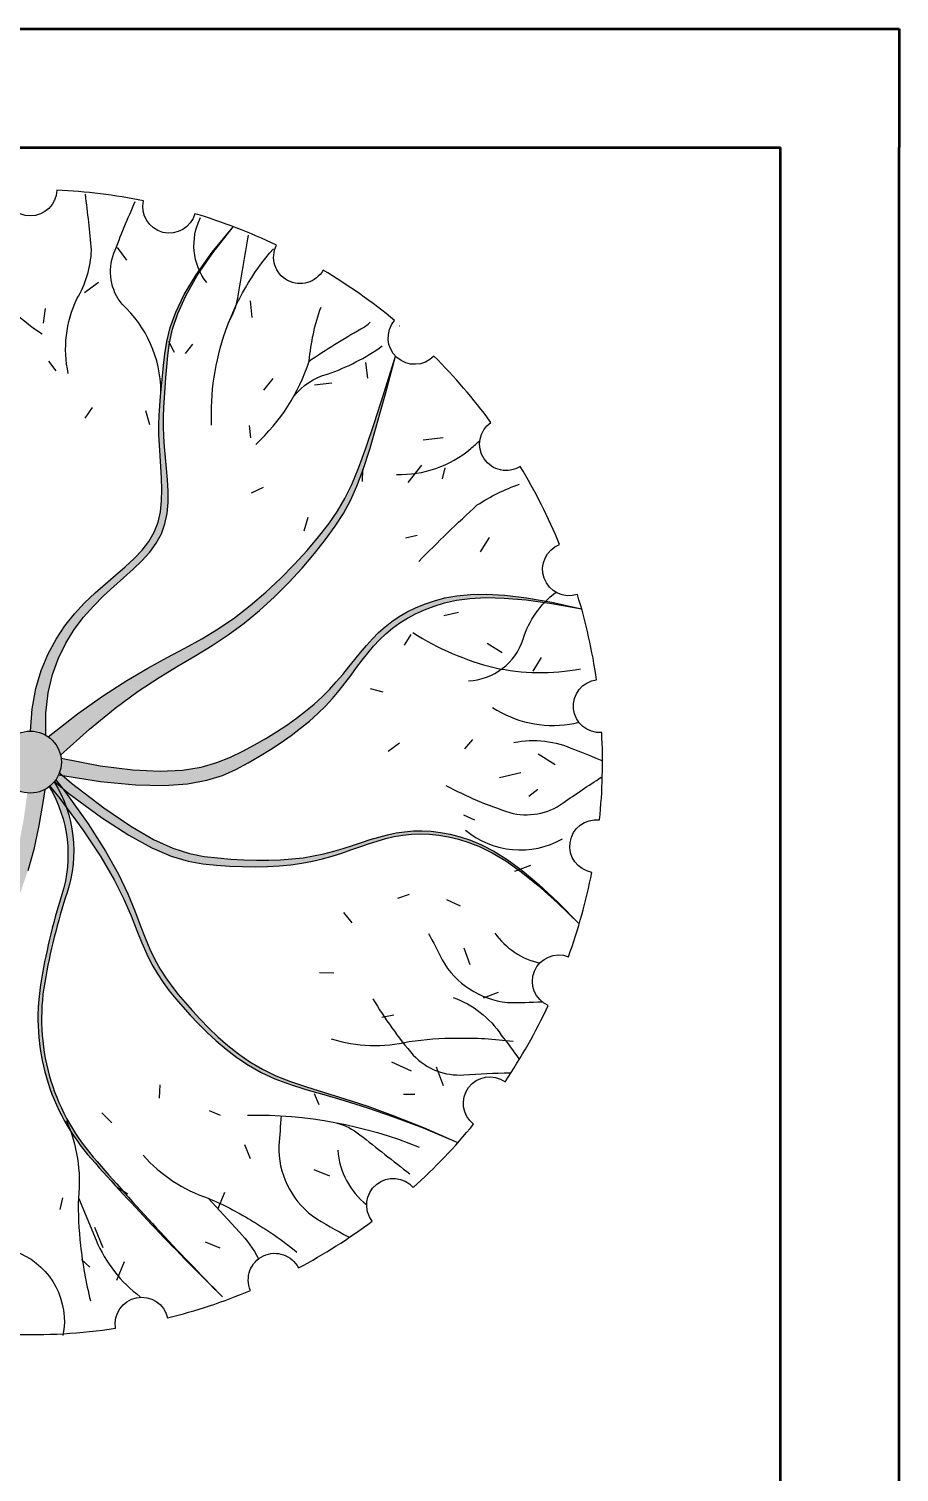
# Model space of a CAD drawing. Header units: millimetres. Extents: x 44692 to 659456, y -26273 to 96111.
# Drawn here: x 278531 to 280366, y 33464 to 36504 of the extents above; entities that cross this region are included whole.
import ezdxf

# ---------------------------------------------------------------- set-up
doc = ezdxf.new("R2010")
doc.units = ezdxf.units.MM
doc.header["$LTSCALE"] = 100
doc.layers.add('Paredes', color=7, linetype='Continuous', lineweight=50)
doc.layers.add('Tree', color=7, linetype='Continuous')

msp = doc.modelspace()

# ---------------------------------------------------------------- hatches: boundary and pattern name
at = {"layer": 'Tree', "true_color": 0x58ba48}
h = msp.add_hatch(color=85, dxfattribs=at)
h.dxf.hatch_style = 1
h.paths.add_polyline_path([(278571.4831902851, 35105.26950295296), (278580.5152488741, 35143.74504376404), (278593.0759897936, 35178.57931501931), (278608.5743445165, 35210.09318916866), (278626.4192445154, 35238.60753866212), (278646.0196212633, 35264.44323594968), (278666.7844062326, 35287.92115348129), (278688.1347756034, 35309.38294720245), (278709.5408843832, 35329.25340704102), (278730.4851322868, 35347.9781064206), (278750.4499190288, 35366.00261876465), (278768.9176443237, 35383.77251749668), (278785.3707078862, 35401.73337604017), (278799.2915094311, 35420.33076781865), (278810.1624486733, 35440.0102662555), (278817.6442099137, 35461.08836994528), (278822.1106158007, 35483.36527816585), (278824.1137735685, 35506.51211536619), (278824.2057904518, 35530.20000599514), (278822.9387736861, 35554.10007450159), (278820.8648305056, 35577.88344533444), (278818.5360681449, 35601.22124294261), (278816.5045938388, 35623.7845917749), (278815.2136860238, 35645.35203128187), (278814.6713079435, 35666.13176092054), (278814.7765940434, 35686.43939514947), (278815.4286787684, 35706.59054842735), (278816.5266965644, 35726.90083521269), (278817.9697818764, 35747.68586996423), (278819.6570691498, 35769.26126714048), (278821.4876928299, 35791.94264120012), (278823.6196067415, 35816.11640893857), (278827.2460422265, 35842.45219649871), (278833.8190500056, 35871.69043236036), (278844.7906807999, 35904.57154500315), (278861.6129853306, 35941.83596290689), (278885.7380143185, 35984.22411455127), (278918.6178184849, 36032.47642841598), (278961.7044485508, 36087.33333298084), (278917.3547013088, 36033.49247871157), (278883.3624997268, 35986.01724783336), (278858.2589792812, 35944.2011542242), (278840.575275448, 35907.33771176203), (278828.8425237032, 35874.7204343249), (278821.5918595229, 35845.64283579079), (278817.3544183834, 35819.39843003781), (278814.6613357607, 35795.28073094384), (278812.3041419085, 35772.64802122013), (278810.1159461915, 35751.11765891107), (278808.1902527518, 35730.37177089402), (278806.6205657314, 35710.09248404657), (278805.5003892723, 35689.96192524617), (278804.9232275165, 35669.66222137026), (278804.9825846067, 35648.8754992965), (278805.7719646844, 35627.28388590224), (278807.2785685661, 35604.67942299932), (278809.0643837641, 35581.2938121369), (278810.5850944643, 35557.46866979828), (278811.2963848537, 35533.54561246691), (278810.6539391181, 35509.86625662616), (278808.1134414439, 35486.77221875941), (278803.1305760178, 35464.60511535014), (278795.1610270258, 35443.70656288164), (278783.8357156872, 35424.28499492693), (278769.4865113535, 35406.01611341753), (278752.6205204089, 35388.44243737431), (278733.7448492377, 35371.1064858184), (278713.366604224, 35353.55077777074), (278691.9928917522, 35335.31783225234), (278670.1308182068, 35315.95016828424), (278648.2874899717, 35294.99030488745), (278626.9675282722, 35271.99973910687), (278606.6656136964, 35246.61588008393), (278587.873941673, 35218.49511498346), (278571.0847076312, 35187.29383097064), (278556.790107, 35152.66841521062), (278545.4823352085, 35114.27525486842), (278537.6535876851, 35071.77073710924), (278533.7960598593, 35024.8112490981, -0.1312463325135342), (278566.3693942078, 35016.11112286343), (278566.570882554, 35062.83182013608)])
h = msp.add_hatch(color=85, dxfattribs=at)
h.dxf.hatch_style = 1
edge = h.paths.add_edge_path()
edge.add_line((278658.2659378964, 35028.72572393145), (278712.5628567062, 35072.94925124153))
edge.add_line((278712.5628567062, 35072.94925124153), (278761.2362030124, 35108.7083231463))
edge.add_line((278761.2362030123, 35108.7083231463), (278805.1703945438, 35137.91282092488))
edge.add_line((278805.1703945438, 35137.91282092488), (278845.2498490306, 35162.47262585642))
edge.add_line((278845.2498490306, 35162.47262585642), (278882.3589842023, 35184.29761922004))
edge.add_line((278882.3589842023, 35184.29761922004), (278917.3822177877, 35205.29768229505))
edge.add_line((278917.3822177877, 35205.29768229506), (278951.2039675165, 35227.38269636037))
edge.add_line((278951.2039675165, 35227.38269636037), (278984.4977477045, 35252.04120536603))
edge.add_line((278984.4977477045, 35252.04120536603), (279017.0934590074, 35279.07640394474))
edge.add_line((279017.0934590074, 35279.07640394475), (279048.6100986665, 35307.8701494004))
edge.add_line((279048.6100986664, 35307.8701494004), (279078.6666639242, 35337.80429903645))
edge.add_line((279078.6666639242, 35337.80429903645), (279106.8821520217, 35368.26071015662))
edge.add_line((279106.8821520217, 35368.26071015661), (279132.8755602015, 35398.62124006452))
edge.add_line((279132.8755602015, 35398.62124006452), (279156.2658857043, 35428.26774606382))
edge.add_line((279156.2658857043, 35428.26774606382), (279176.6721257727, 35456.58208545815))
edge.add_line((279176.6721257727, 35456.58208545815), (279193.9685575412, 35483.53840124037))
edge.add_line((279193.9685575412, 35483.53840124037), (279209.0505777166, 35511.47997916143))
edge.add_line((279209.0505777166, 35511.47997916144), (279223.0688628997, 35543.34239066098))
edge.add_line((279223.0688628997, 35543.34239066098), (279237.1740896907, 35582.06120717923))
edge.add_line((279237.1740896908, 35582.06120717922), (279252.5169346897, 35630.57200015605))
edge.add_line((279252.5169346897, 35630.57200015605), (279270.2480744973, 35691.81034103148))
edge.add_line((279270.2480744973, 35691.81034103148), (279291.5181857134, 35768.7118012455))
edge.add_line((279291.5181857134, 35768.7118012455), (279303.9292059503, 35814.3691702639))
edge.add_line((279303.9292059503, 35814.3691702639), (279288.3115872494, 35769.64181150767))
edge.add_line((279288.3115872494, 35769.64181150767), (279264.4595721353, 35693.50158830599))
edge.add_line((279264.4595721353, 35693.50158830598), (279244.6728563379, 35632.89619588912))
edge.add_line((279244.6728563379, 35632.89619588912), (279227.7023965974, 35584.93054751347))
edge.add_line((279227.7023965974, 35584.93054751347), (279212.2991496546, 35546.70955643497))
edge.add_line((279212.2991496546, 35546.70955643497), (279197.2140722506, 35515.33813591))
edge.add_line((279197.2140722506, 35515.33813591), (279181.1981211256, 35487.92119919474))
edge.add_line((279181.1981211256, 35487.92119919474), (279163.0022530201, 35461.56365954541))
edge.add_line((279163.0022530201, 35461.56365954541), (279141.6525380304, 35433.95376785925))
edge.add_line((279141.6525380304, 35433.95376785925), (279117.2754996745, 35405.11312559704))
edge.add_line((279117.2754996746, 35405.11312559704), (279090.2727748252, 35375.6466718609))
edge.add_line((279090.2727748252, 35375.6466718609), (279061.0460003553, 35346.15934575282))
edge.add_line((279061.0460003553, 35346.15934575282), (279029.9968131381, 35317.25608637464))
edge.add_line((279029.9968131382, 35317.25608637463), (278997.5268500471, 35289.54183282835))
edge.add_line((278997.526850047, 35289.54183282835), (278964.0377479544, 35263.62152421606))
edge.add_line((278964.0377479544, 35263.62152421606), (278929.9311437338, 35240.10009963946))
edge.add_line((278929.9311437338, 35240.10009963946), (278895.4089761445, 35219.18009964105))
edge.add_line((278895.4089761445, 35219.18009964105), (278859.8743914885, 35199.45447052487))
edge.add_line((278859.8743914885, 35199.45447052487), (278822.5308379553, 35179.11376003507))
edge.add_line((278822.5308379554, 35179.11376003507), (278782.5817637338, 35157.98838246394))
edge.add_line((278782.5817637337, 35157.98838246394), (278736.3630104425, 35132.21689248266))
edge.add_line((278736.3630104425, 35132.21689248266), (278688.9910529612, 35100.49304843061))
edge.add_line((278688.9910529612, 35100.49304843062), (278634.5070728305, 35061.93814735311))
edge.add_line((278634.5070728305, 35061.9381473531), (278571.4512825952, 35012.8669441598))
edge.add_arc((278533.7960598583, 34959.48378852868), 65.32746056987862, 12.953729119572586, 54.801756644549926, ccw=False)
edge.add_line((278597.461028853, 34974.12785993693), (278658.2659378964, 35028.72572393145))
h = msp.add_hatch(color=85, dxfattribs=at)
h.dxf.hatch_style = 1
h.paths.add_polyline_path([(278815.9291189121, 34910.14434938136), (278865.3070113815, 34913.62589823896), (278905.6508223415, 34921.03988735421), (278938.9898345916, 34931.46400245168), (278967.3533309296, 34943.97592925579), (278992.7705941545, 34957.65335349109), (279016.9237643906, 34971.72863098755), (279040.1064110619, 34986.05279799539), (279062.2649609184, 35000.63156087056), (279083.34584071, 35015.47062596845), (279103.2954771856, 35030.57569964484), (279122.0602970953, 35045.95248825553), (279139.5867271888, 35061.60669815596), (279155.8211942157, 35077.54403570204), (279170.7582860924, 35093.7459293438), (279184.5852354041, 35110.09669590904), (279197.5374359023, 35126.45637432014), (279209.8502813387, 35142.68500349938), (279221.7591654652, 35158.64262236911), (279233.4994820331, 35174.18926985157), (279245.3066247943, 35189.18498486909), (279257.4159875012, 35203.48980634399), (279270.0468620451, 35216.98710522928), (279283.3541328809, 35229.65358060019), (279297.4765826037, 35241.48926356277), (279312.5529938086, 35252.49418522292), (279328.722149091, 35262.66837668668), (279346.1228310455, 35272.01186906003), (279364.8938222678, 35280.52469344888), (279385.1739053522, 35288.20688095943), (279407.2534371361, 35294.98593942627), (279432.0290714215, 35300.49928360032), (279460.5490362528, 35304.31180496103), (279493.8615596734, 35305.98839498823), (279533.0148697274, 35305.09394516138), (279579.0571944588, 35301.19334696022), (279633.0367619115, 35293.85149186443), (279696.0018001308, 35282.63327135326), (279633.4735365752, 35296.07428195939), (279579.7878309755, 35305.32314961391), (279533.9125216167, 35310.85183157515), (279494.8154467852, 35313.1322851009), (279461.4644447666, 35312.63646744925), (279432.8273538481, 35309.83633587814), (279407.8720123156, 35305.20384764543), (279385.5662584555, 35299.21096000923), (279365.0268413989, 35292.2517846382), (279345.9661536574, 35284.40905084445), (279328.2454985876, 35275.68764235088), (279311.7261795456, 35266.09244288049), (279296.2694998883, 35255.62833615609), (279281.7367629719, 35244.30020590058), (279267.9892721531, 35232.11293583686), (279254.8883307882, 35219.07140968789), (279242.2799767486, 35205.20439879861), (279229.9491859655, 35190.63622500311), (279217.6656688844, 35175.51509775737), (279205.1991359516, 35159.98922651753), (279192.3192976126, 35144.2068207396), (279178.7958643131, 35128.31608987972), (279164.3985464997, 35112.46524339404), (279148.8970546176, 35096.80249073856), (279132.1083702987, 35081.45007312595), (279114.0385599202, 35066.42635879471), (279094.7409610435, 35051.72374773995), (279074.2689112322, 35037.33463995674), (279052.6757480478, 35023.25143544027), (279030.0148090533, 35009.46653418549), (279006.3394318111, 34995.97233618754), (278981.7029538838, 34982.76124144147), (278955.8505684949, 34969.98394645988), (278927.2948915107, 34958.42433382575), (278894.2403944582, 34949.02458263941), (278854.8915488659, 34942.7268720014), (278807.4528262608, 34940.47338101202), (278750.1286981705, 34943.2062887717), (278681.1236361224, 34951.867774381), (278598.6421116443, 34967.40001694014, -0.07718661819948483), (278597.988761039, 34947.36049608719, -0.05978409001853382), (278593.2981244624, 34932.51748710866), (278681.9539582513, 34918.66782954075), (278755.487862135, 34911.51755505679)])
h = msp.add_hatch(color=85, dxfattribs=at)
h.dxf.hatch_style = 1
h.paths.add_polyline_path([(278599.1235204281, 34959.48378852935, 1), (278468.4685992906, 34959.48378852935, 1)])
h = msp.add_hatch(color=85, dxfattribs=at)
h.dxf.hatch_style = 1
h.paths.add_polyline_path([(278584.3050873825, 34918.05293959963, -0.05731343900243163), (278573.5813677921, 34907.66867126559, -0.2139104709436435), (278600.1815747268, 34680.17382856618, 0.03661123417253988), (278555.3611124857, 34490.36002148227, 0.2251205961474487), (278662.5033834357, 34123.52408404743, 0.01667163741548493), (278938.729535581, 33833.11056381815, -0.01667163741549128), (278666.331950016, 34127.11814065803, -0.2251205961477926), (278564.0049832244, 34495.32631966248, -0.03661123417235602), (278611.3084479352, 34684.53661912101, 0.2201042727965031)])
h = msp.add_hatch(color=85, dxfattribs=at)
h.dxf.hatch_style = 1
h.paths.add_polyline_path([(278607.6026440192, 34896.14201689063), (278587.3160798738, 34922.02334856914, -0.06993564014039863), (278574.9155246182, 34908.72094067474), (278595.8961776341, 34882.81988132971), (278644.7347494919, 34816.7136670953), (278682.2662914303, 34760.03358738023), (278710.4453194516, 34711.64808373238), (278731.2263495583, 34670.42559769988), (278746.5638977526, 34635.23457083126), (278758.4124800369, 34604.94344467434), (278768.7266124131, 34578.42066077742), (278779.1493397403, 34554.65275172128), (278790.0778222998, 34533.09861421591), (278801.5977492304, 34513.33523600418), (278813.7948096705, 34494.93960482829), (278826.7546927584, 34477.48870843122), (278840.5630876321, 34460.5595345554), (278855.3056834302, 34443.72907094368), (278871.0681692913, 34426.57430533829), (278887.9461422761, 34408.79996691583), (278906.0748311402, 34390.621750588), (278925.5993725611, 34372.38309269966), (278946.6649032163, 34354.42742959623), (278969.4165597841, 34337.09819762298), (278993.9994789429, 34320.73883312516), (279020.5587973704, 34305.6927724479), (279049.2396517439, 34292.30345193657), (279080.3055916406, 34280.66607609062), (279114.4938182331, 34269.88292202683), (279152.659945592, 34258.80803501598), (279195.6595877887, 34246.29546032937), (279244.3483588938, 34231.19924323757), (279299.5818729789, 34212.37342901178), (279362.2157441152, 34188.67206292288), (279433.1055863734, 34158.94919024186), (279362.701111383, 34189.80415413948), (279300.4550616337, 34214.50609452119), (279245.5302951707, 34234.21452897029), (279197.0896700383, 34250.08897507012), (279154.2960442801, 34263.28895040372), (279116.3122759412, 34274.97397255478), (279082.3012230661, 34286.30355910615), (279051.4257436996, 34298.43722764141), (279022.9631160254, 34312.28439837189), (278996.6482987884, 34327.75410202178), (278972.3306708737, 34344.50527194316), (278949.8596111659, 34362.19684148872), (278929.08449855, 34380.48774401056), (278909.8547119101, 34399.03691286111), (278892.0196301313, 34417.50328139246), (278875.4286320989, 34435.54578295734), (278859.9430502195, 34452.95091718126), (278845.4720309935, 34470.01544878395), (278831.9366744439, 34487.16370875906), (278819.2580805921, 34504.82002809961), (278807.3573494615, 34523.40873779917), (278796.1555810744, 34543.3541688507), (278785.5738754536, 34565.08065224779), (278775.5333326207, 34589.0125189836), (278765.645513682, 34615.69716679757), (278754.2838240711, 34646.17426041202), (278739.5121303048, 34681.60653129546), (278719.3942988999, 34723.15671091667), (278691.9941963728, 34771.98753074388), (278655.3756892405, 34829.26172224555)])
h = msp.add_hatch(color=85, dxfattribs=at)
h.dxf.hatch_style = 1
h.paths.add_polyline_path([(278620.7909747182, 34914.89651772174), (278595.0084153453, 34936.66439677097, -0.08128987458279752), (278584.5403571773, 34918.34143329719), (278615.1129117231, 34893.55388147396), (278683.7722752905, 34842.84826073876), (278741.4931469809, 34805.29404077205), (278789.994523221, 34778.81833601673), (278830.9954004347, 34761.34826091614), (278866.2147750477, 34750.81092991345), (278897.3716434852, 34745.13345745181), (278926.1850021734, 34742.24295797452), (278954.0804750492, 34740.41780527665), (278981.310196106, 34739.34141055982), (279007.8329268491, 34739.04844437826), (279033.607428785, 34739.57357728563), (279058.5924634184, 34740.95147983584), (279082.7467922552, 34743.21682258286), (279106.0291768017, 34746.40427608013), (279128.3983785629, 34750.54851088172), (279149.8395310799, 34755.63715036755), (279170.4432560324, 34761.46962922136), (279190.3265471349, 34767.79833495251), (279209.6063981024, 34774.37565507107), (279228.39980265, 34780.95397708673), (279246.8237544922, 34787.28568850906), (279264.9952473443, 34793.12317684785), (279283.0312749202, 34798.21882961261), (279301.0485165471, 34802.35338136667), (279319.1623939992, 34805.42095488544), (279337.488014662, 34807.34401999784), (279356.1404859212, 34808.04504653248), (279375.234915163, 34807.44650431872), (279394.8864097727, 34805.47086318528), (279415.210077137, 34802.04059296087), (279436.321024641, 34797.07816347448), (279458.4195294896, 34790.36119795686), (279482.0465481621, 34781.08793324681), (279507.8282069562, 34768.31175958523), (279536.3906321698, 34751.08606721269), (279568.3599501018, 34728.46424636999), (279604.3622870491, 34699.49968729774), (279645.0237693106, 34663.24578023694), (279690.9705231835, 34618.75591542822), (279645.9176854084, 34664.15078375673), (279605.9852745839, 34701.20620822639), (279570.5661147238, 34730.88106395846), (279539.0530298399, 34754.13422607374), (279510.838843945, 34771.92456969316), (279485.3163810516, 34785.21096993785), (279461.8784651721, 34794.95230192877), (279439.9179203194, 34802.10744078689), (279418.909842725, 34807.4887498009), (279398.6584174949, 34811.32254493065), (279379.0501019553, 34813.68863030377), (279359.9713534313, 34814.66681004792), (279341.308629249, 34814.33688829081), (279322.948386733, 34812.77866915962), (279304.7770832094, 34810.07195678215), (279286.681176004, 34806.2965552859), (279268.5473718909, 34801.56061649779), (279250.26337544, 34796.08568304006), (279231.7171406719, 34790.12164523481), (279212.7966216053, 34783.9183934035), (279193.3897722598, 34777.72581786803), (279173.3845466553, 34771.79380895016), (279152.6688988099, 34766.37225697126), (279131.1307827444, 34761.71105225341), (279108.6835836078, 34758.0125227547), (279085.3424110695, 34755.2887469784), (279061.1478059278, 34753.50424106409), (279036.1403089816, 34752.62352115192), (279010.3604610299, 34752.61110338165), (278983.8488028727, 34753.43150389293), (278956.6458753076, 34755.0492388256), (278928.7922191343, 34757.42882431933), (278900.0420466461, 34760.89180107237), (278869.0042561164, 34767.18780801594), (278834.0014173126, 34778.42350863943), (278793.3561000035, 34796.7055664322), (278745.390873956, 34824.14064488394), (278688.4283089386, 34862.8354074838)])
h = msp.add_hatch(color=85, dxfattribs=at)
h.dxf.hatch_style = 1
h.paths.add_polyline_path([(278561.7694350783, 34882.64848272883), (278564.2462503252, 34901.68704982408, -0.1466419400419473), (278527.4353655417, 34894.4667240604), (278519.4913455452, 34837.44296041039), (278509.9734063576, 34786.68097202564), (278499.062274983, 34741.67900622188), (278486.8958482983, 34701.62786709671), (278473.61202318, 34665.71835874781), (278459.3486965045, 34633.14128527269), (278444.2437651482, 34603.08745076888), (278428.4760613726, 34574.84490829158), (278412.3881589767, 34548.09070672534), (278396.3635671447, 34522.5991439121), (278380.7857950599, 34498.14451769381), (278366.0383519063, 34474.50112591254), (278352.5047468679, 34451.44326641011), (278340.5684891283, 34428.74523702842), (278330.6130878716, 34406.18133560978), (278322.9187214356, 34383.50839329688), (278317.3522447748, 34360.41337443728), (278313.6771819981, 34336.56577667915), (278311.6570572144, 34311.63509767117), (278311.055394532, 34285.29083506144), (278311.6357180598, 34257.20248649843), (278313.1615519067, 34227.03954963061), (278315.3964201811, 34194.47152210624), (278317.7831575333, 34159.18926367057), (278318.4818407791, 34120.96908245665), (278315.331857275, 34079.60864869381), (278306.1725943777, 34034.90563261195), (278288.8434394444, 33986.6577044408), (278261.1837798311, 33934.66253440996), (278221.0330028958, 33878.71779274906), (278166.2304959946, 33818.6211496879), (278222.9301858068, 33876.93123839584), (278264.8526523008, 33931.56095385402), (278294.1638810774, 33982.64330250878), (278313.029857734, 34030.31129080587), (278323.6165678707, 34074.6979251919), (278328.0899970859, 34115.93621211294), (278328.6161309788, 34154.15915801501), (278327.3609551482, 34189.4997693445), (278326.1706147264, 34222.12267759489), (278325.6118929759, 34252.31901444939), (278325.9317326932, 34280.41153663854), (278327.3770766733, 34306.72300089296), (278330.194867713, 34331.57616394317), (278334.6320486073, 34355.2937825199), (278340.9355621532, 34378.19861335366), (278349.3523511456, 34400.61341317499), (278360.0255209962, 34422.84679138792), (278372.6828275785, 34445.15076808992), (278386.9481893805, 34467.76321605166), (278402.445524891, 34490.92200804413), (278418.7987526, 34514.86501683816), (278435.6317909946, 34539.83011520453), (278452.5685585653, 34566.05517591407), (278469.2329737991, 34593.7780717376), (278485.2929851188, 34623.33256303885), (278500.5926606773, 34655.43596055153), (278515.0200985611, 34690.90146260274), (278528.4633968566, 34730.54226751923), (278540.8106536506, 34775.17157362794), (278551.9499670293, 34825.60257925551)])

# ---------------------------------------------------------------- linework, layer by layer
at = {"layer": 'Paredes'}
for p, q in [((246357.4965816539, 36504.17299816339), (280365.567759114, 36504.17299816338)), ((280365.567759114, 36504.17299816338), (280365.567759114, 36254.17299816338)), ((246357.4965816539, 36254.17299816338), (280115.5677591141, 36254.17299816338)), ((280115.567759114, -16598.1290517312), (280115.5677591141, 36254.17299816338)), ((280365.567759114, -16848.1290517312), (280365.567759114, 36254.17299816338))]:
    msp.add_line(p, q, dxfattribs=at)
at = {"layer": 'Tree', "color": 85, "true_color": 0x58ba48}
for points in [[(278492.6424063031, 33753.8899262229, 0.04596090557338388), (278713.5760310238, 33766.65968330678, -0.9771344084659402), (278823.0051551946, 33788.36966804097, 0.03825928851591884), (278998.0672145721, 33846.10942249896, -0.9771344084694745), (279098.939805418, 33893.76209367278, 0.03825928851595953), (279254.7217558988, 33992.31455575673, -0.977134408466895), (279340.9897223571, 34063.05276761623, 0.03825928851597287), (279468.1512325936, 34196.50895590606, -0.9771344084698461), (279534.6421436549, 34286.09140619724, 0.03825928851590839), (279625.558898785, 34446.44959125484, -0.977134408471768), (279668.2861106886, 34549.50512005796, 0.03825928851589259), (279717.5069489098, 34727.15058992171, -0.9771344084685398), (279733.9086352342, 34837.50022218054, 0.03825928851596309), (279738.4823870643, 35021.7817586204, -0.9771344084700386), (279727.575140011, 35132.80918142963, 0.03825928851592809), (279687.2275736954, 35312.67768275985, -0.9771344084695898), (279649.6653669841, 35417.72594443478, 0.03825928851597), (279566.8156308084, 35582.39690451595, -0.9771344084715986), (279504.8506088995, 35675.16755027077, 0.03825928851591356), (279384.4661845622, 35814.76767296178, -0.9771344084690083), (279301.8136291994, 35889.69838592994, 0.03825928851596242), (279151.1124929096, 35995.85756546418, -0.9771344084701019), (279052.728063278, 36048.45567056308, 0.03825928851593607), (278880.7459123234, 36114.80884404715, -0.9771344084683785), (278772.5285149995, 36141.92067855552, 0.03825928851596548), (278589.5770078925, 36164.48946066061, -0.9771344084684057), (278478.0151118261, 36164.48946066061, 0.03825928851596554)], [(278613.7779904088, 35777.93723535647, -0.1656082416823925), (278631.9974889687, 35935.16036638274, 0.1267687712103273), (278662.645362277, 36038.03860125292, 0.01089032379352584), (278649.8465717895, 36155.70143896568, 4.429047566632221)], [(278558.4729566331, 35860.7384585462, -0.1463330391408331), (278333.0972408144, 36137.41284734496, 4.068216872405228)], [(278809.1530994716, 35740.74471490252, 0.2068628766429105), (278727.408149118, 35923.99997505776, -0.2712908266863383), (278709.9220879027, 36031.33370760763, -0.01089032379352584), (278754.9325551972, 36140.79790381136, -4.429047566632221)], [(278905.9175779357, 35969.53490902356, -0.2905987291418106), (278892.6140074449, 36106.50334741123, 1.347049373891924)], [(278951.3978617017, 35885.6740713808, 0.09487929127114816), (278971.3381683194, 35937.75676386904, -0.004008080272301563), (278993.8177974729, 36069.79184619721, -1.160659045506973)], [(278915.9034593577, 35668.96179384351, -0.1923514784661121), (279046.2238725935, 36041.09309447143, -4.068216872405228)], [(279008.985198647, 35628.83736810055, 0.1288831315049849), (279121.651072508, 35804.23210012625, -0.06438621702978775), (279146.7576263934, 35918.11980083456, -0.06438621702978775)], [(279121.651072508, 35804.23210012625, -0.02297404838671332), (279230.6879539552, 35871.94757347849, 0.05328572629480382), (279250.4850859038, 35885.96980384359, 0.05328572629480382)], [(279311.682028088, 35878.3967594342, -0.0001704442671350951), (279311.8184756411, 35878.67512009201)], [(279088.9484992674, 35729.75133420475, -0.1603400140284482), (279160.556776342, 35776.89576265945, 0.07149342213332861), (279275.6088008507, 35836.05570733449, 0.07149342213332861)], [(279305.7160163452, 35565.43533763328, 0.1857569465264257), (279462.2619298068, 35619.94760287603, 0.0163139634645396), (279481.5926427537, 35636.81976676128, 0.0163139634645396)], [(279352.724038503, 35382.0007138591, -0.01464096932890334), (279476.0880720684, 35501.12293142307, -0.06348546426857189), (279565.4508125231, 35544.81996002342)], [(279457.3628884413, 35130.78338355077, 0.3157652157817117), (279572.6750961306, 35218.3483358223, -0.1545558803926223), (279641.886065187, 35317.24512817141, -0.1545558803926223)], [(279340.3502611475, 35232.38594289459, 0.08246095775845541), (279511.6907337086, 35158.55451029177, 0.1011795427720667), (279693.833045635, 35155.97256050678, 0.1011795427720667)], [(279508.3771816642, 35074.50263961853, 0.1857569465265018), (279670.3979884768, 35039.46739674565, 0.01299719780452272), (279690.5710043476, 35042.78321471978, 0.01299719780452272)], [(279553.2110043433, 35000.40653238748, -0.1639919496343534), (279681.0533899625, 34985.71370315601, -0.01343461111404141), (279738.661901209, 34962.70064630831, -4.215233977945694)], [(278573.5813677921, 34907.66867126569, -0.2139104709436734), (278600.1815747268, 34680.17382856618, 0.03661123417257376), (278555.3611124857, 34490.36002148216, 0.2251205961475362), (278662.5033834362, 34123.52408404722, 0.01667163741547076), (278938.729535581, 33833.11056381815)], [(278584.3050873825, 34918.05293959963, -0.2201042727962329), (278611.3084479352, 34684.53661912132, 0.03661123417257376), (278564.0049832241, 34495.32631966153, 0.2251205961475362), (278666.3319500162, 34127.11814065772, 0.01667163741547076), (278938.729535581, 33833.11056381815)], [(279409.927014993, 34909.94730717087, 0.04182949228826791), (279544.5407352147, 34853.18292782785, 0.2264972251209593), (279657.3652969688, 34873.32727798967, -0.01443465669763831), (279737.6255362312, 34927.44981754788, -0.01443465669763831)], [(279451.2624442009, 34815.78085205257, 0.3063086666826516), (279655.6145321453, 34797.4329036304, 1.795613927209891)], [(279373.1982415791, 34598.65013583731, -0.01188576300162032), (279401.7094886291, 34542.8088916675, 0.2399273849801263), (279539.6281177513, 34453.23129532021, 0.02049583112461691), (279612.5242737625, 34454.51205552826, 0.02049583112461691)], [(279513.1022099382, 34599.13461533056, 0.183297909728004), (279607.7069337073, 34535.95921401542, 0.183297909728004)], [(279255.8022660761, 34460.71896246965, 0.04182949228826998), (279341.1254413234, 34342.13142433923, 0.2264972251209593), (279447.9217456258, 34300.54144999714, -0.0144346566975755), (279544.6263634569, 34304.92005533916, -0.0144346566975755)], [(279425.232593387, 34463.27576088876, -0.1639919496343534), (279526.6963336582, 34384.12612916559, -0.01343461111404141), (279563.8773946735, 34334.46819872878, -4.215233977945694)], [(279168.2389448264, 34376.30041916465, 0.1320465610342736), (279332.527253361, 34370.66906708517, -0.03605382607637624), (279432.696972938, 34377.99216709421, -0.03698803583189561), (279551.4749084052, 34371.16759089064, -6.807483209568411)], [(278991.3916861672, 34215.69004782222, -0.1004195097701846), (279353.5628689147, 34148.42794089548, 4.068216872405228)], [(279062.2600649536, 34214.14980774545, -0.01188576300162027), (279057.5011484383, 34151.63190253114, 0.2399273849801263), (279128.548806878, 34003.31493028418, 0.02472381497266953), (279204.7676508125, 33959.46943482615, 0.02472381497266953)], [(278609.791912842, 34204.11167885976, -0.1320465610342736), (278634.9996113394, 34041.67112855364, 0.03605382607637624), (278639.6895389799, 33941.34363933641, 0.03698803583189561), (278660.6478174179, 33824.23034649921, 6.807483209568411)], [(279178.8383320891, 34199.59806216977, -0.09487929127114816), (279228.6338661394, 34174.48576491326, 0.004008080272301563), (279334.1045332707, 34091.93556765668, 1.160659045506973)], [(278385.4059837132, 34128.39855758697, 0.3009048176655483), (278511.4178070215, 33924.7909678674, -0.3523600041785352), (278602.5574633281, 33751.5, -4.509688680372927)], [(278771.4693707346, 34131.15292837366, 0.1320465610342736), (278908.7625145661, 34040.74854184152, -0.03605382607637624), (278998.0772116209, 33994.8085222081, -0.03698803583189561), (279095.9035813427, 33927.09756163848, -6.807483209568411)], [(279181.9265975741, 34141.67032062269, 0.2115715681799267), (279242.8787115861, 34026.95429719515, 0.2115715681799267)], [(278634.9996113394, 34041.67112855364), (278672.5472049464, 33952.24078579145, 0.1333930343377839), (278765.591043487, 33833.02685871012, -4.827061023014863)], [(278908.7625145661, 34040.74854184152), (278974.516282698, 33969.44601756174, -0.06043947766551797), (279015.1265946906, 33913.06419793825, -0.06043947766551797)]]:
    msp.add_lwpolyline(points, format="xyb", dxfattribs=at)
for points in [[(278533.7960598593, 35024.8112490981), (278537.6535876851, 35071.77073710924), (278545.4823352085, 35114.27525486842), (278556.790107, 35152.66841521062), (278571.0847076312, 35187.29383097064), (278587.873941673, 35218.49511498346), (278606.6656136964, 35246.61588008393), (278626.9675282722, 35271.99973910687), (278648.2874899717, 35294.99030488745), (278670.1308182068, 35315.95016828424), (278691.9928917522, 35335.31783225234), (278713.366604224, 35353.55077777074), (278733.7448492377, 35371.1064858184), (278752.6205204089, 35388.44243737431), (278769.4865113535, 35406.01611341753), (278783.8357156872, 35424.28499492693), (278795.1610270258, 35443.70656288164), (278803.1305760178, 35464.60511535014), (278808.1134414439, 35486.77221875941), (278810.6539391181, 35509.86625662616), (278811.2963848537, 35533.54561246691), (278810.5850944643, 35557.46866979828), (278809.0643837641, 35581.2938121369), (278807.2785685661, 35604.67942299932), (278805.7719646844, 35627.28388590224), (278804.9825846067, 35648.8754992965), (278804.9232275165, 35669.66222137026), (278805.5003892723, 35689.96192524617), (278806.6205657314, 35710.09248404657), (278808.1902527518, 35730.37177089402), (278810.1159461915, 35751.11765891107), (278812.3041419085, 35772.64802122013), (278814.6613357607, 35795.28073094384), (278817.3544183834, 35819.39843003781), (278821.5918595229, 35845.64283579079), (278828.8425237032, 35874.7204343249), (278840.575275448, 35907.33771176203), (278858.2589792812, 35944.2011542242), (278883.3624997268, 35986.01724783336), (278917.3547013088, 36033.49247871157), (278961.7044485508, 36087.33333298084)], [(278566.3693942078, 35016.11112286343), (278566.570882554, 35062.83182013608), (278571.4831902851, 35105.26950295296), (278580.5152488741, 35143.74504376404), (278593.0759897936, 35178.57931501931), (278608.5743445165, 35210.09318916866), (278626.4192445154, 35238.60753866212), (278646.0196212633, 35264.44323594968), (278666.7844062326, 35287.92115348129), (278688.1347756034, 35309.38294720245), (278709.5408843832, 35329.25340704102), (278730.4851322868, 35347.9781064206), (278750.4499190288, 35366.00261876465), (278768.9176443237, 35383.77251749668), (278785.3707078862, 35401.73337604017), (278799.2915094311, 35420.33076781865), (278810.1624486733, 35440.0102662555), (278817.6442099137, 35461.08836994528), (278822.1106158007, 35483.36527816585), (278824.1137735685, 35506.51211536619), (278824.2057904518, 35530.20000599514), (278822.9387736861, 35554.10007450159), (278820.8648305056, 35577.88344533444), (278818.5360681449, 35601.22124294261), (278816.5045938388, 35623.7845917749), (278815.2136860238, 35645.35203128187), (278814.6713079435, 35666.13176092054), (278814.7765940434, 35686.43939514947), (278815.4286787684, 35706.59054842735), (278816.5266965644, 35726.90083521269), (278817.9697818764, 35747.68586996423), (278819.6570691498, 35769.26126714048), (278821.4876928299, 35791.94264120012), (278823.6196067415, 35816.11640893857), (278827.2460422265, 35842.45219649871), (278833.8190500056, 35871.69043236036), (278844.7906807999, 35904.57154500315), (278861.6129853306, 35941.83596290689), (278885.7380143185, 35984.22411455127), (278918.6178184849, 36032.47642841598), (278961.7044485508, 36087.33333298084)], [(278716.6865564108, 36043.54856904471), (278736.7342833258, 36016.83339503267)], [(278677.4435560678, 35970.0851547673), (278647.8591054889, 35947.88425179444)], [(278565.0007949763, 35915.06878768958), (278560.5531945104, 35883.87503438121)], [(278997.1074320456, 35931.53551278853), (279001.1076272646, 35896.1246938718)], [(278825.2999626668, 35846.12748160301), (278837.2799043015, 35823.23014494625)], [(278875.9567913988, 35840.19369382908), (278860.2570416135, 35820.49516550107)], [(278571.4512825952, 35012.86694415981), (278632.8735085675, 35060.77966985393), (278687.7371833098, 35099.68743378932), (278736.9484048185, 35131.30577666539), (278781.4132710901, 35157.35023918165), (278822.0378801209, 35179.53636203771), (278859.7283299075, 35199.57968593301), (278895.3907184462, 35219.19575156703), (278929.931143734, 35240.10009963946), (278964.0377479547, 35263.62152421596), (278997.526850047, 35289.54183282835), (279029.9968131386, 35317.25608637458), (279061.0460003555, 35346.15934575271), (279090.2727748254, 35375.64667186085), (279117.2754996748, 35405.11312559699), (279141.6525380308, 35433.95376785909), (279163.0022530204, 35461.56365954546), (279181.1716587448, 35487.82385001127), (279197.002373204, 35514.55934244177), (279211.5846653722, 35544.08112847937), (279226.0088042241, 35578.70019976676), (279241.3650587333, 35620.72754794635), (279258.7436978747, 35672.47416466076), (279279.2349906222, 35736.25104155245), (279303.9292059503, 35814.3691702639)], [(278572.3485101951, 35804.30717793549), (278587.7964106887, 35783.72163466847)], [(278597.461028853, 34974.12785993693), (278658.2659378962, 35028.72572393145), (278712.562856706, 35072.94925124153), (278761.2362030122, 35108.7083231463), (278805.1703945436, 35137.91282092488), (278845.2498490304, 35162.47262585642), (278882.358984202, 35184.2976192201), (278917.3822177875, 35205.297682295), (278951.2039675167, 35227.38269636042), (278984.4977477045, 35252.04120536603), (279017.0934590072, 35279.0764039448), (279048.6100986664, 35307.8701494004), (279078.6666639242, 35337.8042990365), (279106.882152022, 35368.26071015661), (279132.8755602015, 35398.62124006457), (279156.2658857045, 35428.26774606382), (279176.6721257729, 35456.58208545805), (279193.9420951604, 35483.44105205684), (279208.83887867, 35510.70118569304), (279222.3543786172, 35540.71396270533), (279235.4804973172, 35575.83085943241), (279249.2091370851, 35618.40335221313), (279264.5322002364, 35670.7829173861), (279282.4415890864, 35735.32103129013), (279303.9292059501, 35814.36917026385)], [(279240.7081863656, 35801.45803248292), (279244.457469688, 35768.26835409455)], [(279044.8380976774, 35767.53852782404), (279025.1995294369, 35742.89795086583)], [(279169.654970476, 35758.0031498465), (279132.9006375421, 35753.85118410909)], [(278664.3097190881, 35706.75260534493), (278648.4180696899, 35683.79851708024)], [(278776.9195518722, 35700.01710909812), (278784.8420428155, 35670.92628025671)], [(278995.0565959651, 35668.32197073028), (278997.9456295167, 35642.74745790203)], [(279404.4206983109, 35642.69659225338), (279362.1199358728, 35637.91807221818)], [(279234.328358875, 35576.22203272636), (279233.0562176613, 35550.41140150017)], [(279358.1936772797, 35584.69539505243), (279329.410797218, 35548.58141960613)], [(279407.6197945088, 35579.30345725457), (279401.9147707281, 35556.35904040732)], [(279024.9164422362, 35537.62327848338), (278999.5858596967, 35525.884612594)], [(279118.5913237908, 35474.76345096947), (279110.6831450443, 35445.66872817743)], [(279349.3228443023, 35436.60009233435), (279324.7794712753, 35430.93114163144)], [(279501.0020311865, 35432.82784020966), (279482.1209220848, 35402.60481294198)], [(278593.2981244624, 34932.51748710866), (278681.9539582513, 34918.66782954075), (278755.487862135, 34911.51755505679), (278815.9291189121, 34910.14434938136), (278865.3070113815, 34913.62589823896), (278905.6508223415, 34921.03988735421), (278938.9898345916, 34931.46400245168), (278967.3533309296, 34943.97592925579), (278992.7705941545, 34957.65335349109), (279016.9237643906, 34971.72863098755), (279040.1064110619, 34986.05279799539), (279062.2649609184, 35000.63156087056), (279083.34584071, 35015.47062596845), (279103.2954771856, 35030.57569964484), (279122.0602970953, 35045.95248825553), (279139.5867271888, 35061.60669815596), (279155.8211942157, 35077.54403570204), (279170.7582860924, 35093.7459293438), (279184.5852354041, 35110.09669590904), (279197.5374359023, 35126.45637432014), (279209.8502813387, 35142.68500349938), (279221.7591654652, 35158.64262236911), (279233.4994820331, 35174.18926985157), (279245.3066247943, 35189.18498486909), (279257.4159875012, 35203.48980634399), (279270.0468620451, 35216.98710522928), (279283.3541328809, 35229.65358060019), (279297.4765826037, 35241.48926356277), (279312.5529938086, 35252.49418522292), (279328.722149091, 35262.66837668668), (279346.1228310455, 35272.01186906003), (279364.8938222678, 35280.52469344888), (279385.1739053522, 35288.20688095943), (279407.2534371361, 35294.98593942627), (279432.0290714215, 35300.49928360032), (279460.5490362528, 35304.31180496103), (279493.8615596734, 35305.98839498823), (279533.0148697274, 35305.09394516138), (279579.0571944588, 35301.19334696022), (279633.0367619115, 35293.85149186443), (279696.0018001291, 35282.63327135357)], [(278598.6421116443, 34967.40001694014), (278681.1236361224, 34951.867774381), (278750.1286981705, 34943.2062887717), (278807.4528262608, 34940.47338101202), (278854.8915488659, 34942.7268720014), (278894.2403944582, 34949.02458263941), (278927.2948915107, 34958.42433382575), (278955.8505684949, 34969.98394645988), (278981.7029538838, 34982.76124144147), (279006.3394318111, 34995.97233618754), (279030.0148090533, 35009.46653418549), (279052.6757480478, 35023.25143544027), (279074.2689112322, 35037.33463995674), (279094.7409610435, 35051.72374773995), (279114.0385599202, 35066.42635879471), (279132.1083702987, 35081.45007312595), (279148.8970546176, 35096.80249073856), (279164.3985464997, 35112.46524339404), (279178.7958643131, 35128.31608987972), (279192.3192976126, 35144.2068207396), (279205.1991359516, 35159.98922651753), (279217.6656688844, 35175.51509775737), (279229.9491859655, 35190.63622500311), (279242.2799767486, 35205.20439879861), (279254.8883307882, 35219.07140968789), (279267.9892721531, 35232.11293583686), (279281.7367629719, 35244.30020590058), (279296.2694998883, 35255.62833615609), (279311.7261795456, 35266.09244288049), (279328.2454985876, 35275.68764235088), (279345.9661536574, 35284.40905084445), (279365.0268413989, 35292.2517846382), (279385.5662584555, 35299.21096000923), (279407.8720123156, 35305.20384764543), (279432.8273538481, 35309.83633587814), (279461.4644447666, 35312.63646744925), (279494.8154467852, 35313.1322851009), (279533.9125216167, 35310.85183157515), (279579.7878309755, 35305.32314961391), (279633.4735365752, 35296.07428195939), (279696.0018001294, 35282.63327135362)], [(279436.4336657428, 35274.70082258473), (279405.7327493184, 35267.60962197636)], [(279335.7600622174, 35227.9359996143), (279322.123688315, 35206.10822996025)], [(279528.2707694379, 35189.63542683993), (279496.9010570045, 35209.232899909)], [(279610.9396977278, 35179.49961860105), (279593.2429045477, 35151.17232808317)], [(279277.8950628116, 35107.00047787568), (279250.7566823065, 35113.55356815511)], [(279312.1886830089, 34999.52820720517), (279287.9067376861, 34981.65562158418)], [(279465.9169927749, 35007.04564551471), (279448.874511767, 34987.61986705789)], [(279640.4710846185, 34953.36939359922), (279604.3675113118, 34975.9242323495)], [(278574.9155246182, 34908.72094067468), (278595.8961776341, 34882.81988132971), (278644.7347494919, 34816.7136670953), (278682.2662914303, 34760.03358738023), (278710.4453194516, 34711.64808373238), (278731.2263495583, 34670.42559769988), (278746.5638977526, 34635.23457083126), (278758.4124800369, 34604.94344467434), (278768.7266124131, 34578.42066077742), (278779.1493397403, 34554.65275172128), (278790.0778222998, 34533.09861421591), (278801.5977492304, 34513.33523600418), (278813.7948096705, 34494.93960482829), (278826.7546927584, 34477.48870843122), (278840.5630876321, 34460.5595345554), (278855.3056834302, 34443.72907094368), (278871.0681692913, 34426.57430533829), (278887.9461422761, 34408.79996691583), (278906.0748311402, 34390.621750588), (278925.5993725611, 34372.38309269966), (278946.6649032163, 34354.42742959623), (278969.4165597841, 34337.09819762298), (278993.9994789429, 34320.73883312516), (279020.5587973704, 34305.6927724479), (279049.2396517439, 34292.30345193657), (279080.3055916406, 34280.66607609062), (279114.4938182331, 34269.88292202683), (279152.659945592, 34258.80803501598), (279195.6595877887, 34246.29546032937), (279244.3483588938, 34231.19924323757), (279299.5818729789, 34212.37342901178), (279362.2157441152, 34188.67206292288), (279433.1055863734, 34158.94919024186)], [(278584.5403571773, 34918.34143329719), (278615.1129117231, 34893.55388147396), (278683.7722752905, 34842.84826073876), (278741.4931469809, 34805.29404077205), (278789.994523221, 34778.81833601673), (278830.9954004347, 34761.34826091614), (278866.2147750477, 34750.81092991345), (278897.3716434852, 34745.13345745181), (278926.1850021734, 34742.24295797452), (278954.0804750492, 34740.41780527665), (278981.310196106, 34739.34141055982), (279007.8329268491, 34739.04844437826), (279033.607428785, 34739.57357728563), (279058.5924634184, 34740.95147983584), (279082.7467922552, 34743.21682258286), (279106.0291768017, 34746.40427608013), (279128.3983785629, 34750.54851088172), (279149.8395310799, 34755.63715036755), (279170.4432560324, 34761.46962922136), (279190.3265471349, 34767.79833495251), (279209.6063981024, 34774.37565507107), (279228.39980265, 34780.95397708673), (279246.8237544922, 34787.28568850906), (279264.9952473443, 34793.12317684785), (279283.0312749202, 34798.21882961261), (279301.0485165471, 34802.35338136667), (279319.1623939992, 34805.42095488544), (279337.488014662, 34807.34401999784), (279356.1404859212, 34808.04504653248), (279375.234915163, 34807.44650431872), (279394.8864097727, 34805.47086318528), (279415.210077137, 34802.04059296087), (279436.321024641, 34797.07816347448), (279458.4195294896, 34790.36119795686), (279482.0465481621, 34781.08793324681), (279507.8282069562, 34768.31175958523), (279536.3906321698, 34751.08606721269), (279568.3599501018, 34728.46424636999), (279604.3622870491, 34699.49968729774), (279645.0237693106, 34663.24578023694), (279690.9705231835, 34618.75591542822)], [(278587.3160798738, 34922.02334856914), (278607.6026440192, 34896.14201689063), (278655.3756892405, 34829.26172224555), (278691.9941963728, 34771.98753074388), (278719.3942988999, 34723.15671091667), (278739.5121303048, 34681.60653129546), (278754.2838240711, 34646.17426041202), (278765.645513682, 34615.69716679757), (278775.5333326207, 34589.0125189836), (278785.5738754536, 34565.08065224779), (278796.1555810744, 34543.3541688507), (278807.3573494615, 34523.40873779917), (278819.2580805921, 34504.82002809961), (278831.9366744439, 34487.16370875906), (278845.4720309935, 34470.01544878395), (278859.9430502195, 34452.95091718126), (278875.4286320989, 34435.54578295734), (278892.0196301313, 34417.50328139246), (278909.8547119101, 34399.03691286111), (278929.08449855, 34380.48774401056), (278949.8596111659, 34362.19684148872), (278972.3306708737, 34344.50527194316), (278996.6482987884, 34327.75410202178), (279022.9631160254, 34312.28439837189), (279051.4257436996, 34298.43722764141), (279082.3012230661, 34286.30355910615), (279116.3122759412, 34274.97397255478), (279154.2960442801, 34263.28895040372), (279197.0896700383, 34250.08897507012), (279245.5302951707, 34234.21452897029), (279300.4550616337, 34214.50609452119), (279362.701111383, 34189.80415413948), (279433.1055863734, 34158.94919024186)], [(278595.0084153453, 34936.66439677097), (278620.7909747182, 34914.89651772174), (278688.4283089386, 34862.8354074838), (278745.390873956, 34824.14064488394), (278793.3561000035, 34796.7055664322), (278834.0014173126, 34778.42350863943), (278869.0042561164, 34767.18780801594), (278900.0420466461, 34760.89180107237), (278928.7922191343, 34757.42882431933), (278956.6458753076, 34755.0492388256), (278983.8488028727, 34753.43150389293), (279010.3604610299, 34752.61110338165), (279036.1403089816, 34752.62352115192), (279061.1478059278, 34753.50424106409), (279085.3424110695, 34755.2887469784), (279108.6835836078, 34758.0125227547), (279131.1307827444, 34761.71105225341), (279152.6688988099, 34766.37225697126), (279173.3845466553, 34771.79380895016), (279193.3897722598, 34777.72581786803), (279212.7966216053, 34783.9183934035), (279231.7171406719, 34790.12164523481), (279250.26337544, 34796.08568304006), (279268.5473718909, 34801.56061649779), (279286.681176004, 34806.2965552859), (279304.7770832094, 34810.07195678215), (279322.948386733, 34812.77866915962), (279341.308629249, 34814.33688829081), (279359.9713534313, 34814.66681004792), (279379.0501019553, 34813.68863030377), (279398.6584174949, 34811.32254493065), (279418.909842725, 34807.4887498009), (279439.9179203194, 34802.10744078689), (279461.8784651721, 34794.95230192877), (279485.3163810516, 34785.21096993785), (279510.838843945, 34771.92456969316), (279539.0530298399, 34754.13422607374), (279570.5661147238, 34730.88106395846), (279605.9852745839, 34701.20620822639), (279645.9176854084, 34664.15078375673), (279690.9705231835, 34618.75591542822)], [(279568.2045175325, 34936.67749041924), (279523.2083251214, 34926.28441216078)], [(278564.2462503252, 34901.68704982408), (278561.7694350783, 34882.64848272883), (278551.9499670293, 34825.60257925551), (278540.8106536506, 34775.17157362794), (278528.4633968566, 34730.54226751923)], [(279603.5663454546, 34901.7267367278), (279584.8336074996, 34887.30182461355)], [(279470.7185125794, 34837.41732675859), (279447.8421187732, 34847.96174556843)], [(279588.336363604, 34741.5692869226), (279554.9037107557, 34729.2329429887)], [(279332.2404844728, 34680.73775444494), (279308.0946489542, 34671.82816139251)], [(279440.471292039, 34656.07573084877), (279411.8555735084, 34669.26557725923)], [(279212.4459907059, 34620.5460786294), (279195.0007497121, 34642.34282736263)], [(279461.0024506534, 34532.59031999263), (279448.1980562333, 34567.29143369815)], [(279173.7609466666, 34514.57528681858), (279143.6195895257, 34515.31066095529)], [(279520.1602306624, 34473.96231151836), (279488.8246380482, 34462.39976368177)], [(279299.9110705456, 34426.39903521119), (279274.5427627488, 34421.47399845212)], [(279337.7033833081, 34308.1359553061), (279295.7633200474, 34327.46739345443)], [(279405.0616248125, 34277.08851335702), (279390.3249773673, 34317.02621457561)], [(278805.9883438154, 34251.41891834799), (278807.819697855, 34279.27714569719)], [(279142.9396232644, 34237.21789381861), (279133.1701259431, 34260.43579819638)], [(279344.2641703887, 34258.85137221502), (279320.6212118939, 34258.91520331409)], [(278705.9343284238, 34199.30811953123), (278684.1843492299, 34220.18826777069)], [(278935.0173590198, 34215.01463549858), (278911.1846537897, 34224.73082727716)], [(278998.2579954994, 34123.78555563953), (278986.0374860996, 34152.82846433301)], [(279165.0768481134, 34087.11543249294), (279132.0777597295, 34100.56860401356)], [(278739.5453074109, 34049.11089188144), (278717.4988584768, 34062.59277294221)], [(278596.4841773704, 34016.72501587166), (278602.3727779876, 34041.21661737868)], [(278930.0914433733, 34018.7927161712), (278944.0550386868, 34053.04381563964)], [(278687.6422245344, 33936.32576449087), (278669.7314760499, 33978.89193058478)], [(278934.1951871265, 33935.60590471389), (278903.2659636835, 33948.21522722408)], [(278659.2305039163, 33895.52394848855), (278641.8236266279, 33911.5237667333)], [(278716.4079542003, 33867.96196451665), (278732.4787322826, 33907.38174189271)]]:
    msp.add_lwpolyline(points, dxfattribs=at)
msp.add_circle((278533.7960598593, 34959.48378852935), 65.32746056874886, dxfattribs=at)

doc.saveas('drawing.dxf')
